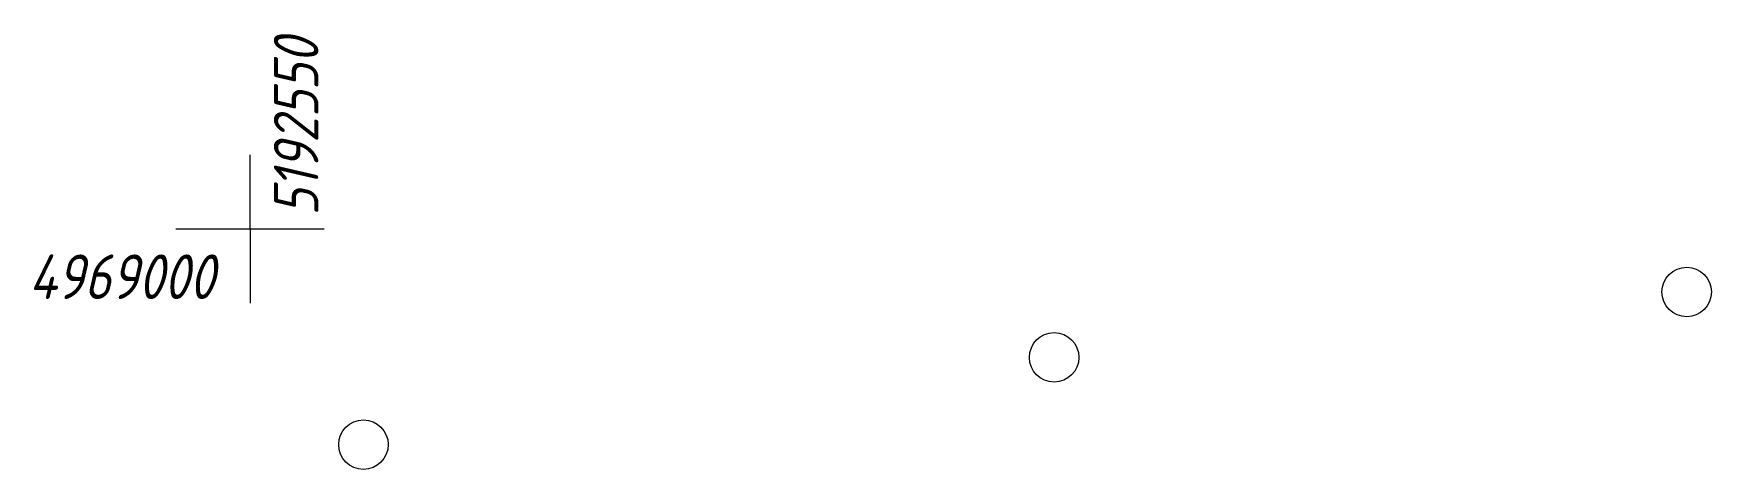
# Model space of a CAD drawing. Header units: metres. Extents: x 5186306 to 10384643, y 4966294 to 9938031.
# Drawn here: x 5192545.63 to 5192579.53, y 4968995.14 to 4969003.95 of the extents above; entities that cross this region are included whole.
import ezdxf

# ---------------------------------------------------------------- set-up
doc = ezdxf.new("R2010")
doc.units = ezdxf.units.M
for name, color, linetype, lineweight in [('31252100', 7, 'Continuous', 18), ('Grid', 7, 'Continuous', 18), ('Рамка и сетка', 7, 'Continuous', 18)]:
    doc.layers.add(name, color=color, linetype=linetype, lineweight=lineweight)
doc.styles.get("Standard").update_dxf_attribs({"font": 'txt.shx', "width": 0.85, "oblique": 10})

# ---------------------------------------------------------------- blocks, each defined once
blk = doc.blocks.new('31252100a')
blk.add_circle((0, 0), 1)
blk = doc.blocks.new('GRID')
at = {"layer": 'Grid', "color": 104}
blk.add_line((-1.5, 0), (1.5, 0), dxfattribs=at)
for points in [[(0, 0), (0, 1.5)], [(0, 0), (0, -1.5)]]:
    blk.add_lwpolyline(points, dxfattribs=at)

msp = doc.modelspace()

# ---------------------------------------------------------------- block references
at = {"layer": '31252100', "color": 7, "xscale": 0.5, "yscale": 0.5, "zscale": 0.5}
for p in [(5192579.034, 4968998.728), (5192566.251, 4968997.407), (5192552.292, 4968995.645)]:
    msp.add_blockref('31252100a', p, dxfattribs=at)
at = {"layer": 'Grid', "color": 7, "linetype": 'Continuous'}
msp.add_blockref('GRID', (5192550, 4969000), dxfattribs=at)

# ---------------------------------------------------------------- texts
at = {"layer": 'Рамка и сетка', "oblique": 13, "width": 0.8}
msp.add_text('5192550', height=0.9, rotation=90, dxfattribs=at).set_placement((5192551.381, 4969000.267))
msp.add_text('4969000', height=0.9, dxfattribs=at).set_placement((5192545.529, 4968998.586))

doc.saveas('drawing.dxf')
